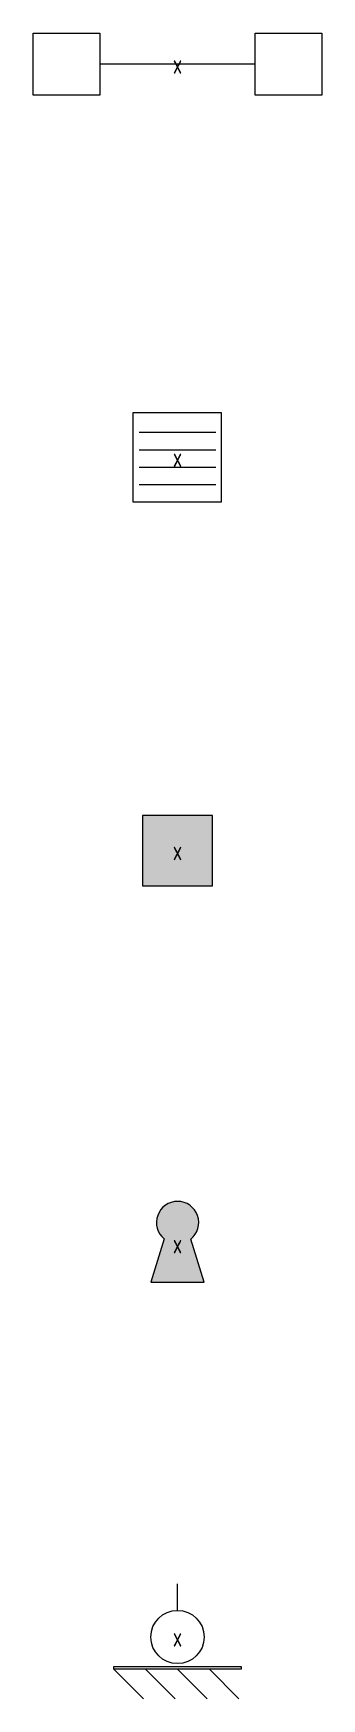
# Model space of a CAD drawing. Header units: metres. Extents: x -162 to 83385, y -62392 to -1971.
# Drawn here: x 28722 to 29471, y -26362 to -22051 of the extents above; entities that cross this region are included whole.
import ezdxf
from ezdxf.enums import TextEntityAlignment as Align

# ---------------------------------------------------------------- set-up
doc = ezdxf.new("R2010")
doc.units = ezdxf.units.M
doc.header["$LTSCALE"] = 0.5
for name, color, linetype, lineweight in [('ELIN_Attribut_01_Produkt_ID', 7, 'Continuous', 0), ('ELIN_Attribut_02_Stromkreis', 7, 'Continuous', 0), ('ELIN_Attribut_03_Verteilerbereich', 7, 'Continuous', 0), ('ELIN_Attribut_04_Montagehoehe', 7, 'Continuous', 0), ('ELIN_Attribut_05_Montageart', 7, 'Continuous', 0), ('ELIN_Attribut_06_Tuernummer', 7, 'Continuous', 0), ('ELIN_Attribut_07_Bemerkung', 7, 'Continuous', 0), ('ELIN_Attribut_08_Adresse', 7, 'Continuous', 0), ('ELIN_Attribut_10_AKZ1', 7, 'Continuous', 0), ('ELIN_Attribut_11_AKZ2', 7, 'Continuous', 0), ('ELIN_Attribut_12_Sonstiges1', 7, 'Continuous', 0), ('ELIN_Attribut_13_Sonstiges2', 7, 'Continuous', 0), ('ELIN_Attribut_14_Bauteil', 7, 'Continuous', 0), ('ELIN_Attribut_15_Ebene', 7, 'Continuous', 0), ('ELIN_Attribut_16_Raumnummer', 7, 'Continuous', 0), ('ELIN_Attribut_17_Raumname', 7, 'Continuous', 0), ('ELIN_Attribut_18_Montageabschnitt', 7, 'Continuous', 0), ('ELIN_Attribut_Basispunkt', 2, 'Continuous', 0), ('ELIN_Attribute_GEMOS', 11, 'Continuous', 0), ('ELIN_SWS_WA_EMA', 7, 'Continuous', 0)]:
    doc.layers.add(name, color=color, linetype=linetype, lineweight=lineweight)
doc.layers.get('0').off()
doc.styles.add('ELIN_Attribute', font='isocp.shx', dxfattribs={"width": 0.8})

# ---------------------------------------------------------------- blocks, each defined once
blk = doc.blocks.new('ELIN_SWS_EMA_LICHTSCHRANKE')
at = {"color": 0, "linetype": 'Continuous', "ltscale": 0.25}
for p, q in [((-374.1, 79.9), (-201.4, 79.9)), ((-374.1, -79.9), (-374.1, 79.9)), ((-201.4, 79.9), (-201.4, -79.9)), ((201.4, 79.9), (374.1, 79.9)), ((201.4, -79.9), (201.4, 79.9)), ((374.1, 79.9), (374.1, -79.9)), ((201.4, 0), (-201.4, 0)), ((-201.4, -79.9), (-374.1, -79.9)), ((374.1, -79.9), (201.4, -79.9))]:
    blk.add_line(p, q, dxfattribs=at)
at = {"layer": 'ELIN_Attribut_01_Produkt_ID', "style": 'ELIN_Attribute', "width": 0.8, "flags": 8}
blk.add_attdef('01_PRODUKT_ID', text='', height=150, dxfattribs=at).set_placement((0, -196.9, 0), align=Align.TOP_CENTER)
at = {"layer": 'ELIN_Attribut_02_Stromkreis', "style": 'ELIN_Attribute', "width": 0.8, "flags": 8}
blk.add_attdef('02_STROMKREIS', text='', height=150, dxfattribs=at).set_placement((0, 225.5, 0), align=Align.CENTER)
at = {"layer": 'ELIN_Attribut_03_Verteilerbereich', "style": 'ELIN_Attribute', "width": 0.8, "flags": 8}
blk.add_attdef('03_VERTEILERBEREICH', (198.4, -672.7, 0), '', height=125, dxfattribs=at)
at = {"layer": 'ELIN_Attribut_04_Montagehoehe', "style": 'ELIN_Attribute', "width": 0.8, "flags": 8}
blk.add_attdef('04_MONTAGEHOEHE', text='', height=125, dxfattribs=at).set_placement((-531.9, -54.7, 0), align=Align.RIGHT)
at = {"layer": 'ELIN_Attribut_05_Montageart', "style": 'ELIN_Attribute', "width": 0.8, "flags": 8}
blk.add_attdef('05_MONTAGEART', (478.5, -54.7, 0), '', height=125, dxfattribs=at)
at = {"layer": 'ELIN_Attribut_06_Tuernummer', "style": 'ELIN_Attribute', "width": 0.8, "flags": 8}
blk.add_attdef('06_TUERNUMMER', text='', height=125, dxfattribs=at).set_placement((-532.3, -254.7, 0), align=Align.RIGHT)
at = {"layer": 'ELIN_Attribut_07_Bemerkung', "style": 'ELIN_Attribute', "width": 0.8, "flags": 8}
blk.add_attdef('07_BEMERKUNG', (198.4, -844.5, 0), '', height=125, dxfattribs=at)
at = {"layer": 'ELIN_Attribut_08_Adresse', "style": 'ELIN_Attribute', "width": 0.8, "flags": 8}
blk.add_attdef('08_ADRESSE', (198.4, -1100.6, 0), '', height=125, dxfattribs=at)
at = {"layer": 'ELIN_Attribut_10_AKZ1', "style": 'ELIN_Attribute', "width": 0.8, "flags": 8}
blk.add_attdef('10_AKZ1', (195.8, -1466.6, 0), '', height=125, dxfattribs=at)
at = {"layer": 'ELIN_Attribut_11_AKZ2', "style": 'ELIN_Attribute', "width": 0.8, "flags": 8}
blk.add_attdef('11_AKZ2', (195.8, -1622.9, 0), '', height=125, dxfattribs=at)
at = {"layer": 'ELIN_Attribut_12_Sonstiges1', "style": 'ELIN_Attribute', "width": 0.8, "flags": 8}
blk.add_attdef('12_SONSTIGES1', (198.4, -2000.7, 0), '', height=125, dxfattribs=at)
at = {"layer": 'ELIN_Attribut_13_Sonstiges2', "style": 'ELIN_Attribute', "width": 0.8, "flags": 8}
blk.add_attdef('13_SONSTIGES2', (198.4, -2151.6, 0), '', height=125, dxfattribs=at)
at = {"layer": 'ELIN_Attribut_14_Bauteil', "style": 'ELIN_Attribute', "width": 0.8, "flags": 8}
blk.add_attdef('14_BAUTEIL', (198.4, -2971.1, 0), '', height=125, dxfattribs=at)
at = {"layer": 'ELIN_Attribut_15_Ebene', "style": 'ELIN_Attribute', "width": 0.8, "flags": 8}
blk.add_attdef('15_EBENE', (198.4, -3118.3, 0), '', height=125, dxfattribs=at)
at = {"layer": 'ELIN_Attribut_16_Raumnummer', "style": 'ELIN_Attribute', "width": 0.8, "flags": 8}
blk.add_attdef('16_RAUMNUMMER', (198.4, -3312.6, 0), '', height=125, dxfattribs=at)
at = {"layer": 'ELIN_Attribut_17_Raumname', "style": 'ELIN_Attribute', "width": 0.8, "flags": 8}
blk.add_attdef('17_RAUMNAME', (198.4, -3469.1, 0), '', height=125, dxfattribs=at)
at = {"layer": 'ELIN_Attribut_18_Montageabschnitt', "style": 'ELIN_Attribute', "width": 0.8, "flags": 8}
blk.add_attdef('18_MONTAGEABSCHNITT', (198.4, -3670.1, 0), '', height=125, dxfattribs=at)
at = {"layer": 'ELIN_Attribut_Basispunkt', "style": 'ELIN_Attribute', "width": 0.8, "flags": 8}
blk.add_attdef('Basispunkt', text='', height=50, dxfattribs=at).set_placement((0, 0), align=Align.MIDDLE)
at = {"layer": 'ELIN_Attribute_GEMOS', "style": 'ELIN_Attribute', "width": 0.6, "flags": 8}
for tag, p in [('G01_PRO02ID', (1620.5, 183.6)), ('G02_BEZEICHNUNG', (1620.5, -14.6, 0)), ('G03_DESCRIPTION', (1620.5, -204.4, 0)), ('G04_GEMOS-SYMBOL', (1623.8, -404.4, 0)), ('G05_GEMOS-TYP', (1623.8, -604.4, 0)), ('G06_ORTSKENNUNG', (1620.5, -804.4, 0)), ('G08_FREI1', (1620.5, -1004.4, 0)), ('G08_FREI2', (1620.5, -1204.4, 0))]:
    blk.add_attdef(tag, p, '', height=125, dxfattribs=at)
blk = doc.blocks.new('ELIN_SWS_EMA_LICHTSCHRANKENVORHANG')
at = {"color": 0, "linetype": 'Continuous', "ltscale": 0.25}
for p, q in [((114.2, 115), (-115.8, 115)), ((-115.8, 115), (-115.8, -115)), ((114.2, -115), (114.2, 115)), ((-99.5, 64.9), (99.5, 64.9)), ((-99.5, 19.9), (99.5, 19.9)), ((-99.5, -25.1), (99.5, -25.1)), ((-99.5, -70.1), (99.5, -70.1)), ((-115.8, -115), (114.2, -115))]:
    blk.add_line(p, q, dxfattribs=at)
at = {"layer": 'ELIN_Attribut_01_Produkt_ID', "style": 'ELIN_Attribute', "width": 0.8, "flags": 8}
blk.add_attdef('01_PRODUKT_ID', text='', height=150, dxfattribs=at).set_placement((0, -169.5, 0), align=Align.TOP_CENTER)
at = {"layer": 'ELIN_Attribut_02_Stromkreis', "style": 'ELIN_Attribute', "width": 0.8, "flags": 8}
blk.add_attdef('02_STROMKREIS', text='', height=150, dxfattribs=at).set_placement((0, 187.9, 0), align=Align.CENTER)
at = {"layer": 'ELIN_Attribut_03_Verteilerbereich', "style": 'ELIN_Attribute', "width": 0.8, "flags": 8}
blk.add_attdef('03_VERTEILERBEREICH', (198.4, -672.7, 0), '', height=125, dxfattribs=at)
at = {"layer": 'ELIN_Attribut_04_Montagehoehe', "style": 'ELIN_Attribute', "width": 0.8, "flags": 8}
blk.add_attdef('04_MONTAGEHOEHE', text='', height=125, dxfattribs=at).set_placement((-424.5, -54.7, 0), align=Align.RIGHT)
at = {"layer": 'ELIN_Attribut_05_Montageart', "style": 'ELIN_Attribute', "width": 0.8, "flags": 8}
blk.add_attdef('05_MONTAGEART', (400.3, -54.7, 0), '', height=125, dxfattribs=at)
at = {"layer": 'ELIN_Attribut_06_Tuernummer', "style": 'ELIN_Attribute', "width": 0.8, "flags": 8}
blk.add_attdef('06_TUERNUMMER', text='', height=125, dxfattribs=at).set_placement((-424.9, -254.7, 0), align=Align.RIGHT)
at = {"layer": 'ELIN_Attribut_07_Bemerkung', "style": 'ELIN_Attribute', "width": 0.8, "flags": 8}
blk.add_attdef('07_BEMERKUNG', (198.4, -844.5, 0), '', height=125, dxfattribs=at)
at = {"layer": 'ELIN_Attribut_08_Adresse', "style": 'ELIN_Attribute', "width": 0.8, "flags": 8}
blk.add_attdef('08_ADRESSE', (198.4, -1100.6, 0), '', height=125, dxfattribs=at)
at = {"layer": 'ELIN_Attribut_10_AKZ1', "style": 'ELIN_Attribute', "width": 0.8, "flags": 8}
blk.add_attdef('10_AKZ1', (195.8, -1466.6, 0), '', height=125, dxfattribs=at)
at = {"layer": 'ELIN_Attribut_11_AKZ2', "style": 'ELIN_Attribute', "width": 0.8, "flags": 8}
blk.add_attdef('11_AKZ2', (195.8, -1622.9, 0), '', height=125, dxfattribs=at)
at = {"layer": 'ELIN_Attribut_12_Sonstiges1', "style": 'ELIN_Attribute', "width": 0.8, "flags": 8}
blk.add_attdef('12_SONSTIGES1', (198.4, -2000.7, 0), '', height=125, dxfattribs=at)
at = {"layer": 'ELIN_Attribut_13_Sonstiges2', "style": 'ELIN_Attribute', "width": 0.8, "flags": 8}
blk.add_attdef('13_SONSTIGES2', (198.4, -2151.6, 0), '', height=125, dxfattribs=at)
at = {"layer": 'ELIN_Attribut_14_Bauteil', "style": 'ELIN_Attribute', "width": 0.8, "flags": 8}
blk.add_attdef('14_BAUTEIL', (198.4, -2971.1, 0), '', height=125, dxfattribs=at)
at = {"layer": 'ELIN_Attribut_15_Ebene', "style": 'ELIN_Attribute', "width": 0.8, "flags": 8}
blk.add_attdef('15_EBENE', (198.4, -3118.3, 0), '', height=125, dxfattribs=at)
at = {"layer": 'ELIN_Attribut_16_Raumnummer', "style": 'ELIN_Attribute', "width": 0.8, "flags": 8}
blk.add_attdef('16_RAUMNUMMER', (198.4, -3312.6, 0), '', height=125, dxfattribs=at)
at = {"layer": 'ELIN_Attribut_17_Raumname', "style": 'ELIN_Attribute', "width": 0.8, "flags": 8}
blk.add_attdef('17_RAUMNAME', (198.4, -3469.1, 0), '', height=125, dxfattribs=at)
at = {"layer": 'ELIN_Attribut_18_Montageabschnitt', "style": 'ELIN_Attribute', "width": 0.8, "flags": 8}
blk.add_attdef('18_MONTAGEABSCHNITT', (198.4, -3670.1, 0), '', height=125, dxfattribs=at)
at = {"layer": 'ELIN_Attribut_Basispunkt', "style": 'ELIN_Attribute', "width": 0.8, "flags": 8}
blk.add_attdef('Basispunkt', text='', height=50, dxfattribs=at).set_placement((0, 0), align=Align.MIDDLE)
at = {"layer": 'ELIN_Attribute_GEMOS', "style": 'ELIN_Attribute', "width": 0.6, "flags": 8}
for tag, p in [('G01_PRO02ID', (1620.5, 183.6)), ('G02_BEZEICHNUNG', (1620.5, -14.6, 0)), ('G03_DESCRIPTION', (1620.5, -204.4, 0)), ('G04_GEMOS-SYMBOL', (1623.8, -404.4, 0)), ('G05_GEMOS-TYP', (1623.8, -604.4, 0)), ('G06_ORTSKENNUNG', (1620.5, -804.4, 0)), ('G08_FREI1', (1620.5, -1004.4, 0)), ('G08_FREI2', (1620.5, -1204.4, 0))]:
    blk.add_attdef(tag, p, '', height=125, dxfattribs=at)
blk = doc.blocks.new('ELIN_SWS_EMA_MAGNETKONTAKT')
blk.add_hatch(color=0).paths.add_polyline_path([(90.9, 90.9), (-90.9, 90.9), (-90.9, -90.9), (90.9, -90.9)])
at = {"color": 0, "linetype": 'Continuous', "ltscale": 0.25}
for p, q in [((90.9, 90.9), (-90.9, 90.9)), ((-90.9, 90.9), (-90.9, -90.9)), ((90.9, -90.9), (90.9, 90.9)), ((-90.9, -90.9), (90.9, -90.9))]:
    blk.add_line(p, q, dxfattribs=at)
at = {"layer": 'ELIN_Attribut_01_Produkt_ID', "style": 'ELIN_Attribute', "width": 0.8, "flags": 8}
blk.add_attdef('01_PRODUKT_ID', text='', height=150, dxfattribs=at).set_placement((0, -169.5, 0), align=Align.TOP_CENTER)
at = {"layer": 'ELIN_Attribut_02_Stromkreis', "style": 'ELIN_Attribute', "width": 0.8, "flags": 8}
blk.add_attdef('02_STROMKREIS', text='', height=150, dxfattribs=at).set_placement((0, 150, 0), align=Align.CENTER)
at = {"layer": 'ELIN_Attribut_03_Verteilerbereich', "style": 'ELIN_Attribute', "width": 0.8, "flags": 8}
blk.add_attdef('03_VERTEILERBEREICH', (198.4, -672.7, 0), '', height=125, dxfattribs=at)
at = {"layer": 'ELIN_Attribut_04_Montagehoehe', "style": 'ELIN_Attribute', "width": 0.8, "flags": 8}
blk.add_attdef('04_MONTAGEHOEHE', text='', height=125, dxfattribs=at).set_placement((-424.5, -54.7, 0), align=Align.RIGHT)
at = {"layer": 'ELIN_Attribut_05_Montageart', "style": 'ELIN_Attribute', "width": 0.8, "flags": 8}
blk.add_attdef('05_MONTAGEART', (400.3, -54.7, 0), '', height=125, dxfattribs=at)
at = {"layer": 'ELIN_Attribut_06_Tuernummer', "style": 'ELIN_Attribute', "width": 0.8, "flags": 8}
blk.add_attdef('06_TUERNUMMER', text='', height=125, dxfattribs=at).set_placement((-424.9, -254.7, 0), align=Align.RIGHT)
at = {"layer": 'ELIN_Attribut_07_Bemerkung', "style": 'ELIN_Attribute', "width": 0.8, "flags": 8}
blk.add_attdef('07_BEMERKUNG', (198.4, -844.5, 0), '', height=125, dxfattribs=at)
at = {"layer": 'ELIN_Attribut_08_Adresse', "style": 'ELIN_Attribute', "width": 0.8, "flags": 8}
blk.add_attdef('08_ADRESSE', (198.4, -1100.6, 0), '', height=125, dxfattribs=at)
at = {"layer": 'ELIN_Attribut_10_AKZ1', "style": 'ELIN_Attribute', "width": 0.8, "flags": 8}
blk.add_attdef('10_AKZ1', (195.8, -1466.6, 0), '', height=125, dxfattribs=at)
at = {"layer": 'ELIN_Attribut_11_AKZ2', "style": 'ELIN_Attribute', "width": 0.8, "flags": 8}
blk.add_attdef('11_AKZ2', (195.8, -1622.9, 0), '', height=125, dxfattribs=at)
at = {"layer": 'ELIN_Attribut_12_Sonstiges1', "style": 'ELIN_Attribute', "width": 0.8, "flags": 8}
blk.add_attdef('12_SONSTIGES1', (198.4, -2000.7, 0), '', height=125, dxfattribs=at)
at = {"layer": 'ELIN_Attribut_13_Sonstiges2', "style": 'ELIN_Attribute', "width": 0.8, "flags": 8}
blk.add_attdef('13_SONSTIGES2', (198.4, -2151.6, 0), '', height=125, dxfattribs=at)
at = {"layer": 'ELIN_Attribut_14_Bauteil', "style": 'ELIN_Attribute', "width": 0.8, "flags": 8}
blk.add_attdef('14_BAUTEIL', (198.4, -2971.1, 0), '', height=125, dxfattribs=at)
at = {"layer": 'ELIN_Attribut_15_Ebene', "style": 'ELIN_Attribute', "width": 0.8, "flags": 8}
blk.add_attdef('15_EBENE', (198.4, -3118.3, 0), '', height=125, dxfattribs=at)
at = {"layer": 'ELIN_Attribut_16_Raumnummer', "style": 'ELIN_Attribute', "width": 0.8, "flags": 8}
blk.add_attdef('16_RAUMNUMMER', (198.4, -3312.6, 0), '', height=125, dxfattribs=at)
at = {"layer": 'ELIN_Attribut_17_Raumname', "style": 'ELIN_Attribute', "width": 0.8, "flags": 8}
blk.add_attdef('17_RAUMNAME', (198.4, -3469.1, 0), '', height=125, dxfattribs=at)
at = {"layer": 'ELIN_Attribut_18_Montageabschnitt', "style": 'ELIN_Attribute', "width": 0.8, "flags": 8}
blk.add_attdef('18_MONTAGEABSCHNITT', (198.4, -3670.1, 0), '', height=125, dxfattribs=at)
at = {"layer": 'ELIN_Attribut_Basispunkt', "style": 'ELIN_Attribute', "width": 0.8, "flags": 8}
blk.add_attdef('Basispunkt', text='', height=50, dxfattribs=at).set_placement((0, 0), align=Align.MIDDLE)
at = {"layer": 'ELIN_Attribute_GEMOS', "style": 'ELIN_Attribute', "width": 0.6, "flags": 8}
for tag, p in [('G01_PRO02ID', (1620.5, 183.6)), ('G02_BEZEICHNUNG', (1620.5, -14.6, 0)), ('G03_DESCRIPTION', (1620.5, -204.4, 0)), ('G04_GEMOS-SYMBOL', (1623.8, -404.4, 0)), ('G05_GEMOS-TYP', (1623.8, -604.4, 0)), ('G06_ORTSKENNUNG', (1620.5, -804.4, 0)), ('G08_FREI1', (1620.5, -1004.4, 0)), ('G08_FREI2', (1620.5, -1204.4, 0))]:
    blk.add_attdef(tag, p, '', height=125, dxfattribs=at)
blk = doc.blocks.new('ELIN_SWS_EMA_RIEGELKONTAKT')
h = blk.add_hatch(color=0)
edge = h.paths.add_edge_path()
edge.add_line((-34.6, 12.5), (-69, -99.3))
edge.add_line((-69, -99.3), (69, -99.3))
edge.add_line((69, -99.3), (34.7, 12.2))
edge.add_ellipse((0.2, 54.9), major_axis=(34.5, -42.7), ratio=1, start_angle=0, end_angle=281.5795)
at = {"color": 0, "linetype": 'Continuous', "ltscale": 0.25}
for p, q in [((-34.6, 12.5), (-69, -99.3)), ((69, -99.3), (34.7, 12.2)), ((-69, -99.3), (69, -99.3))]:
    blk.add_line(p, q, dxfattribs=at)
blk.add_ellipse((0.2, 54.9), major_axis=(34.5, -42.7), ratio=1, start_param=0, end_param=4.914489, dxfattribs=at)
at = {"layer": 'ELIN_Attribut_01_Produkt_ID', "style": 'ELIN_Attribute', "width": 0.8, "flags": 8}
blk.add_attdef('01_PRODUKT_ID', text='', height=150, dxfattribs=at).set_placement((0, -169.5, 0), align=Align.TOP_CENTER)
at = {"layer": 'ELIN_Attribut_02_Stromkreis', "style": 'ELIN_Attribute', "width": 0.8, "flags": 8}
blk.add_attdef('02_STROMKREIS', text='', height=150, dxfattribs=at).set_placement((0, 150, 0), align=Align.CENTER)
at = {"layer": 'ELIN_Attribut_03_Verteilerbereich', "style": 'ELIN_Attribute', "width": 0.8, "flags": 8}
blk.add_attdef('03_VERTEILERBEREICH', (198.4, -672.7, 0), '', height=125, dxfattribs=at)
at = {"layer": 'ELIN_Attribut_04_Montagehoehe', "style": 'ELIN_Attribute', "width": 0.8, "flags": 8}
blk.add_attdef('04_MONTAGEHOEHE', text='', height=125, dxfattribs=at).set_placement((-424.5, -54.7, 0), align=Align.RIGHT)
at = {"layer": 'ELIN_Attribut_05_Montageart', "style": 'ELIN_Attribute', "width": 0.8, "flags": 8}
blk.add_attdef('05_MONTAGEART', (400.3, -54.7, 0), '', height=125, dxfattribs=at)
at = {"layer": 'ELIN_Attribut_06_Tuernummer', "style": 'ELIN_Attribute', "width": 0.8, "flags": 8}
blk.add_attdef('06_TUERNUMMER', text='', height=125, dxfattribs=at).set_placement((-424.9, -254.7, 0), align=Align.RIGHT)
at = {"layer": 'ELIN_Attribut_07_Bemerkung', "style": 'ELIN_Attribute', "width": 0.8, "flags": 8}
blk.add_attdef('07_BEMERKUNG', (198.4, -844.5, 0), '', height=125, dxfattribs=at)
at = {"layer": 'ELIN_Attribut_08_Adresse', "style": 'ELIN_Attribute', "width": 0.8, "flags": 8}
blk.add_attdef('08_ADRESSE', (198.4, -1100.6, 0), '', height=125, dxfattribs=at)
at = {"layer": 'ELIN_Attribut_10_AKZ1', "style": 'ELIN_Attribute', "width": 0.8, "flags": 8}
blk.add_attdef('10_AKZ1', (195.8, -1466.6, 0), '', height=125, dxfattribs=at)
at = {"layer": 'ELIN_Attribut_11_AKZ2', "style": 'ELIN_Attribute', "width": 0.8, "flags": 8}
blk.add_attdef('11_AKZ2', (195.8, -1622.9, 0), '', height=125, dxfattribs=at)
at = {"layer": 'ELIN_Attribut_12_Sonstiges1', "style": 'ELIN_Attribute', "width": 0.8, "flags": 8}
blk.add_attdef('12_SONSTIGES1', (198.4, -2000.7, 0), '', height=125, dxfattribs=at)
at = {"layer": 'ELIN_Attribut_13_Sonstiges2', "style": 'ELIN_Attribute', "width": 0.8, "flags": 8}
blk.add_attdef('13_SONSTIGES2', (198.4, -2151.6, 0), '', height=125, dxfattribs=at)
at = {"layer": 'ELIN_Attribut_14_Bauteil', "style": 'ELIN_Attribute', "width": 0.8, "flags": 8}
blk.add_attdef('14_BAUTEIL', (198.4, -2971.1, 0), '', height=125, dxfattribs=at)
at = {"layer": 'ELIN_Attribut_15_Ebene', "style": 'ELIN_Attribute', "width": 0.8, "flags": 8}
blk.add_attdef('15_EBENE', (198.4, -3118.3, 0), '', height=125, dxfattribs=at)
at = {"layer": 'ELIN_Attribut_16_Raumnummer', "style": 'ELIN_Attribute', "width": 0.8, "flags": 8}
blk.add_attdef('16_RAUMNUMMER', (198.4, -3312.6, 0), '', height=125, dxfattribs=at)
at = {"layer": 'ELIN_Attribut_17_Raumname', "style": 'ELIN_Attribute', "width": 0.8, "flags": 8}
blk.add_attdef('17_RAUMNAME', (198.4, -3469.1, 0), '', height=125, dxfattribs=at)
at = {"layer": 'ELIN_Attribut_18_Montageabschnitt', "style": 'ELIN_Attribute', "width": 0.8, "flags": 8}
blk.add_attdef('18_MONTAGEABSCHNITT', (198.4, -3670.1, 0), '', height=125, dxfattribs=at)
at = {"layer": 'ELIN_Attribut_Basispunkt', "style": 'ELIN_Attribute', "width": 0.8, "flags": 8}
blk.add_attdef('Basispunkt', text='', height=50, dxfattribs=at).set_placement((0, 0), align=Align.MIDDLE)
at = {"layer": 'ELIN_Attribute_GEMOS', "style": 'ELIN_Attribute', "width": 0.6, "flags": 8}
for tag, p in [('G01_PRO02ID', (1620.5, 183.6)), ('G02_BEZEICHNUNG', (1620.5, -14.6, 0)), ('G03_DESCRIPTION', (1620.5, -204.4, 0)), ('G04_GEMOS-SYMBOL', (1623.8, -404.4, 0)), ('G05_GEMOS-TYP', (1623.8, -604.4, 0)), ('G06_ORTSKENNUNG', (1620.5, -804.4, 0)), ('G08_FREI1', (1620.5, -1004.4, 0)), ('G08_FREI2', (1620.5, -1204.4, 0))]:
    blk.add_attdef(tag, p, '', height=125, dxfattribs=at)
blk = doc.blocks.new('ELIN_SWS_EMA_KOERPERSCHALLMELDER')
at = {"color": 0, "linetype": 'Continuous', "ltscale": 0.25}
for p, q in [((0, 69), (0, 138)), ((-165.3, -76.1), (165.3, -76.1)), ((-165.3, -83), (-165.3, -76.1)), ((-88.6, -159.7), (-165.3, -83)), ((165.3, -83), (-165.3, -83)), ((-5.9, -159.7), (-82.7, -83)), ((76.8, -159.7), (0, -83)), ((159.4, -159.7), (82.7, -83)), ((165.3, -76.1), (165.3, -83))]:
    blk.add_line(p, q, dxfattribs=at)
blk.add_circle((0, 0), 69, dxfattribs=at)
at = {"layer": 'ELIN_Attribut_01_Produkt_ID', "style": 'ELIN_Attribute', "width": 0.8, "flags": 8}
blk.add_attdef('01_PRODUKT_ID', text='', height=150, dxfattribs=at).set_placement((0, -245.8, 0), align=Align.TOP_CENTER)
at = {"layer": 'ELIN_Attribut_02_Stromkreis', "style": 'ELIN_Attribute', "width": 0.8, "flags": 8}
blk.add_attdef('02_STROMKREIS', text='', height=150, dxfattribs=at).set_placement((0, 207.7, 0), align=Align.CENTER)
at = {"layer": 'ELIN_Attribut_03_Verteilerbereich', "style": 'ELIN_Attribute', "width": 0.8, "flags": 8}
blk.add_attdef('03_VERTEILERBEREICH', (198.4, -672.7, 0), '', height=125, dxfattribs=at)
at = {"layer": 'ELIN_Attribut_04_Montagehoehe', "style": 'ELIN_Attribute', "width": 0.8, "flags": 8}
blk.add_attdef('04_MONTAGEHOEHE', text='', height=125, dxfattribs=at).set_placement((-424.5, -54.7, 0), align=Align.RIGHT)
at = {"layer": 'ELIN_Attribut_05_Montageart', "style": 'ELIN_Attribute', "width": 0.8, "flags": 8}
blk.add_attdef('05_MONTAGEART', (400.3, -54.7, 0), '', height=125, dxfattribs=at)
at = {"layer": 'ELIN_Attribut_06_Tuernummer', "style": 'ELIN_Attribute', "width": 0.8, "flags": 8}
blk.add_attdef('06_TUERNUMMER', text='', height=125, dxfattribs=at).set_placement((-424.9, -254.7, 0), align=Align.RIGHT)
at = {"layer": 'ELIN_Attribut_07_Bemerkung', "style": 'ELIN_Attribute', "width": 0.8, "flags": 8}
blk.add_attdef('07_BEMERKUNG', (198.4, -844.5, 0), '', height=125, dxfattribs=at)
at = {"layer": 'ELIN_Attribut_08_Adresse', "style": 'ELIN_Attribute', "width": 0.8, "flags": 8}
blk.add_attdef('08_ADRESSE', (198.4, -1100.6, 0), '', height=125, dxfattribs=at)
at = {"layer": 'ELIN_Attribut_10_AKZ1', "style": 'ELIN_Attribute', "width": 0.8, "flags": 8}
blk.add_attdef('10_AKZ1', (195.8, -1466.6, 0), '', height=125, dxfattribs=at)
at = {"layer": 'ELIN_Attribut_11_AKZ2', "style": 'ELIN_Attribute', "width": 0.8, "flags": 8}
blk.add_attdef('11_AKZ2', (195.8, -1622.9, 0), '', height=125, dxfattribs=at)
at = {"layer": 'ELIN_Attribut_12_Sonstiges1', "style": 'ELIN_Attribute', "width": 0.8, "flags": 8}
blk.add_attdef('12_SONSTIGES1', (198.4, -2000.7, 0), '', height=125, dxfattribs=at)
at = {"layer": 'ELIN_Attribut_13_Sonstiges2', "style": 'ELIN_Attribute', "width": 0.8, "flags": 8}
blk.add_attdef('13_SONSTIGES2', (198.4, -2151.6, 0), '', height=125, dxfattribs=at)
at = {"layer": 'ELIN_Attribut_14_Bauteil', "style": 'ELIN_Attribute', "width": 0.8, "flags": 8}
blk.add_attdef('14_BAUTEIL', (198.4, -2971.1, 0), '', height=125, dxfattribs=at)
at = {"layer": 'ELIN_Attribut_15_Ebene', "style": 'ELIN_Attribute', "width": 0.8, "flags": 8}
blk.add_attdef('15_EBENE', (198.4, -3118.3, 0), '', height=125, dxfattribs=at)
at = {"layer": 'ELIN_Attribut_16_Raumnummer', "style": 'ELIN_Attribute', "width": 0.8, "flags": 8}
blk.add_attdef('16_RAUMNUMMER', (198.4, -3312.6, 0), '', height=125, dxfattribs=at)
at = {"layer": 'ELIN_Attribut_17_Raumname', "style": 'ELIN_Attribute', "width": 0.8, "flags": 8}
blk.add_attdef('17_RAUMNAME', (198.4, -3469.1, 0), '', height=125, dxfattribs=at)
at = {"layer": 'ELIN_Attribut_18_Montageabschnitt', "style": 'ELIN_Attribute', "width": 0.8, "flags": 8}
blk.add_attdef('18_MONTAGEABSCHNITT', (198.4, -3670.1, 0), '', height=125, dxfattribs=at)
at = {"layer": 'ELIN_Attribut_Basispunkt', "style": 'ELIN_Attribute', "width": 0.8, "flags": 8}
blk.add_attdef('Basispunkt', text='', height=50, dxfattribs=at).set_placement((0, 0), align=Align.MIDDLE)
at = {"layer": 'ELIN_Attribute_GEMOS', "style": 'ELIN_Attribute', "width": 0.6, "flags": 8}
for tag, p in [('G01_PRO02ID', (1620.5, 183.6)), ('G02_BEZEICHNUNG', (1620.5, -14.6, 0)), ('G03_DESCRIPTION', (1620.5, -204.4, 0)), ('G04_GEMOS-SYMBOL', (1623.8, -404.4, 0)), ('G05_GEMOS-TYP', (1623.8, -604.4, 0)), ('G06_ORTSKENNUNG', (1620.5, -804.4, 0)), ('G08_FREI1', (1620.5, -1004.4, 0)), ('G08_FREI2', (1620.5, -1204.4, 0))]:
    blk.add_attdef(tag, p, '', height=125, dxfattribs=at)

msp = doc.modelspace()

# ---------------------------------------------------------------- block references
at = {"layer": 'ELIN_SWS_WA_EMA', "lineweight": 0}
ref = msp.add_blockref('ELIN_SWS_EMA_LICHTSCHRANKE', (29096.5, -22130.5), dxfattribs=at)
ref.add_attrib('Basispunkt', 'x', dxfattribs={"layer": 'ELIN_Attribut_Basispunkt', "height": 50, "style": 'ELIN_Attribute', "width": 0.8}).set_placement((29096.5, -22130.5), align=Align.MIDDLE)
ref = msp.add_blockref('ELIN_SWS_EMA_LICHTSCHRANKENVORHANG', (29096.5, -23148.4), dxfattribs=at)
ref.add_attrib('Basispunkt', 'x', dxfattribs={"layer": 'ELIN_Attribut_Basispunkt', "height": 50, "style": 'ELIN_Attribute', "width": 0.8}).set_placement((29096.5, -23148.4), align=Align.MIDDLE)
ref = msp.add_blockref('ELIN_SWS_EMA_MAGNETKONTAKT', (29096.5, -24166.3), dxfattribs=at)
ref.add_attrib('Basispunkt', 'x', dxfattribs={"layer": 'ELIN_Attribut_Basispunkt', "height": 50, "style": 'ELIN_Attribute', "width": 0.8}).set_placement((29096.5, -24166.3), align=Align.MIDDLE)
ref = msp.add_blockref('ELIN_SWS_EMA_RIEGELKONTAKT', (29096.5, -25184.2), dxfattribs=at)
ref.add_attrib('Basispunkt', 'x', dxfattribs={"layer": 'ELIN_Attribut_Basispunkt', "height": 50, "style": 'ELIN_Attribute', "width": 0.8}).set_placement((29096.5, -25184.2), align=Align.MIDDLE)
ref = msp.add_blockref('ELIN_SWS_EMA_KOERPERSCHALLMELDER', (29096.5, -26202.1), dxfattribs=at)
ref.add_attrib('Basispunkt', 'x', dxfattribs={"layer": 'ELIN_Attribut_Basispunkt', "height": 50, "style": 'ELIN_Attribute', "width": 0.8}).set_placement((29096.5, -26202.1), align=Align.MIDDLE)

doc.saveas('drawing.dxf')
